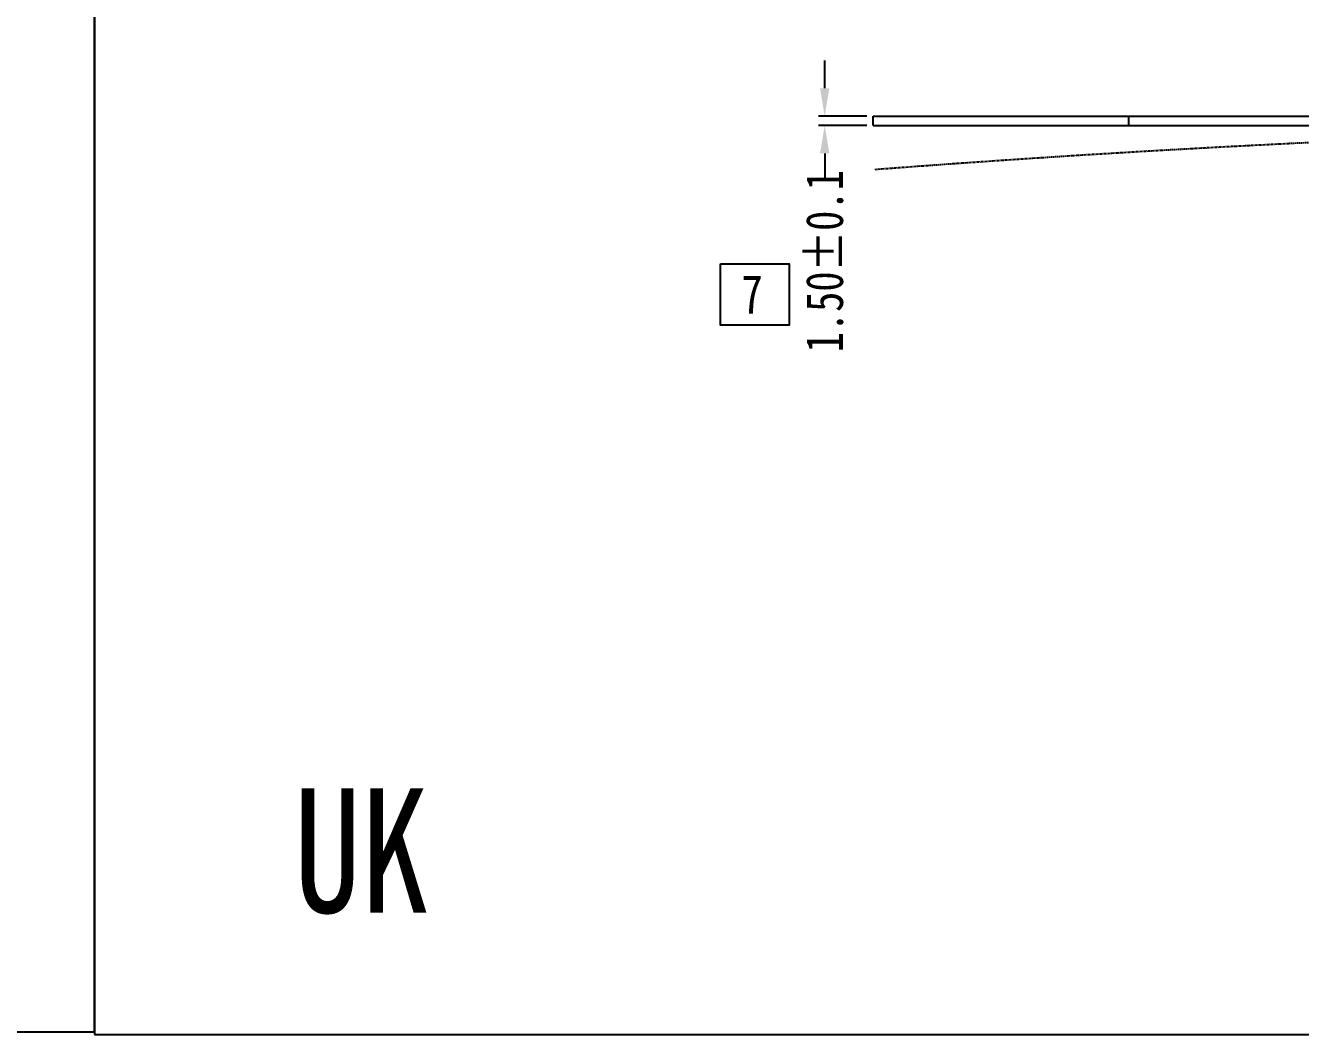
# Model space of a CAD drawing. Header units: inches. Extents: x 87 to 1202, y -45 to 350.
# Drawn here: x 633.2 to 838.8, y -44.9 to 117.8 of the extents above; entities that cross this region are included whole.
import ezdxf

# ---------------------------------------------------------------- set-up
doc = ezdxf.new("R2010")
doc.units = ezdxf.units.IN
doc.header["$LTSCALE"] = 0.909449
doc.header["$MEASUREMENT"] = 0
doc.header["$PDMODE"] = 3
doc.header["$PDSIZE"] = 0.3125
doc.linetypes.add('CENTER', pattern=[0.6, 0.375, -0.075, 0.075, -0.075])
doc.linetypes.add('PHANTOM', pattern=[0.8, 0.45, -0.05, 0.1, -0.05, 0.1, -0.05])
doc.layers.get('0').update_dxf_attribs({"linetype": 'CONTINUOUS'})
doc.layers.get('Defpoints').update_dxf_attribs({"linetype": 'CONTINUOUS'})
doc.layers.add('DEFAULT_3', color=7, linetype='PHANTOM')
doc.layers.add('文字', color=4, linetype='CONTINUOUS')
doc.styles.get("Standard").update_dxf_attribs({"font": 'txt', "width": 0.8})
doc.dimstyles.get("Standard").update_dxf_attribs({"dimtxt": 6, "dimasz": 4.5, "dimexe": 1, "dimexo": 1, "dimgap": 0.09, "dimtad": 0, "dimzin": 1, "dimdsep": 46, "dimtxsty": 'STANDARD', "dimcen": 0.09, "dimclrd": 5, "dimclre": 5, "dimclrt": 1, "dimadec": 0, "dimazin": 0, "dimtp": 0.01, "dimtm": 0.01, "dimtfac": 1, "dimtofl": 0, "dimtmove": 0, "dimatfit": 3, "dimfxl": 1, "dimtolj": 1, "dimtzin": 4, "dimarcsym": 0})

# ---------------------------------------------------------------- blocks, each defined once
blk = doc.blocks.new('*D5')
at = {"layer": 'DEFAULT_3', "color": 3, "linetype": 'ByBlock', "lineweight": -2}
for p, q in [((762.07, 107.64), (762.07, 112.14)), ((768.86, 103.14), (761.07, 103.14)), ((768.86, 101.64), (761.07, 101.64)), ((762.07, 97.14), (762.07, 92.64))]:
    blk.add_line(p, q, dxfattribs=at)
at = {"layer": 'DEFAULT_3', "color": 3, "linetype": 'ByBlock'}
for points in [[(761.32, 107.64), (762.82, 107.64), (762.07, 103.14)], [(761.32, 97.14), (762.82, 97.14), (762.07, 101.64)]]:
    blk.add_solid(points, dxfattribs=at)
at = {"layer": 'Defpoints', "color": 0, "linetype": 'ByBlock'}
for p in [(762.07, 103.14), (769.86, 103.14), (769.86, 101.64)]:
    blk.add_point(p, dxfattribs=at)
at = {"layer": 'DEFAULT_3', "color": 3, "linetype": 'ByBlock', "insert": (762.07, 79.75), "char_height": 6, "attachment_point": 5, "rotation": 90}
blk.add_mtext('\\A1;1.50%%P0.1', dxfattribs=at)

msp = doc.modelspace()

# ---------------------------------------------------------------- linework, layer by layer
at = {"color": 7, "linetype": 'Continuous'}
for p, q in [((769.859, 101.643), (769.859, 103.143)), ((769.859, 103.143), (1127.078, 103.143)), ((811.145, 101.643), (811.145, 103.143)), ((769.859, 101.643), (1127.078, 101.643))]:
    msp.add_line(p, q, dxfattribs=at)
for points in [[(86.731, -44.453), (644.318, -44.453), (644.318, 349.799), (86.731, 349.799)], [(644.318, -44.893), (1201.904, -44.893), (1201.904, 349.359), (644.318, 349.359)], [(745.257, 79.336), (756.35, 79.336), (756.35, 69.441), (745.257, 69.441)]]:
    msp.add_lwpolyline(points, close=True)
at = {"layer": 'DEFAULT_3', "linetype": 'CENTER'}
msp.add_arc((957.513, -2358.998), 2460.661, 86.032827, 94.367385, dxfattribs=at)

# ---------------------------------------------------------------- texts
at = {"color": 2, "linetype": 'Continuous', "insert": (752.071, 77.582), "char_height": 6.3, "width": 63.00787, "attachment_point": 3, "line_spacing_factor": 0.9}
msp.add_mtext('{\\fSimSun|b0|i0|c134|p2;7}', dxfattribs=at)
at = {"layer": '文字', "lineweight": 0, "insert": (676.4, -5.238), "char_height": 20, "width": 98.60204, "attachment_point": 1}
msp.add_mtext('{\\fSimSun|b0|i0|c134|p54;\\C3;UK}', dxfattribs=at)

# ---------------------------------------------------------------- dimensions: what is measured, and where the dimension line sits
at = {"layer": 'DEFAULT_3', "linetype": 'ByBlock'}
dim = msp.add_linear_dim(base=(762.073, 103.143), p1=(769.859, 101.643), p2=(769.859, 103.143), angle=90, text='<>%%P0.1', dimstyle='STANDARD', override={"dimclrd": 3, "dimclre": 3, "dimclrt": 3, "dimtfillclr": 256}, dxfattribs=at)
dim.commit()
dim.dimension.update_dxf_attribs({"geometry": '*D5', "text_midpoint": (762.073, 79.753), "dimtype": 160})

doc.saveas('drawing.dxf')
